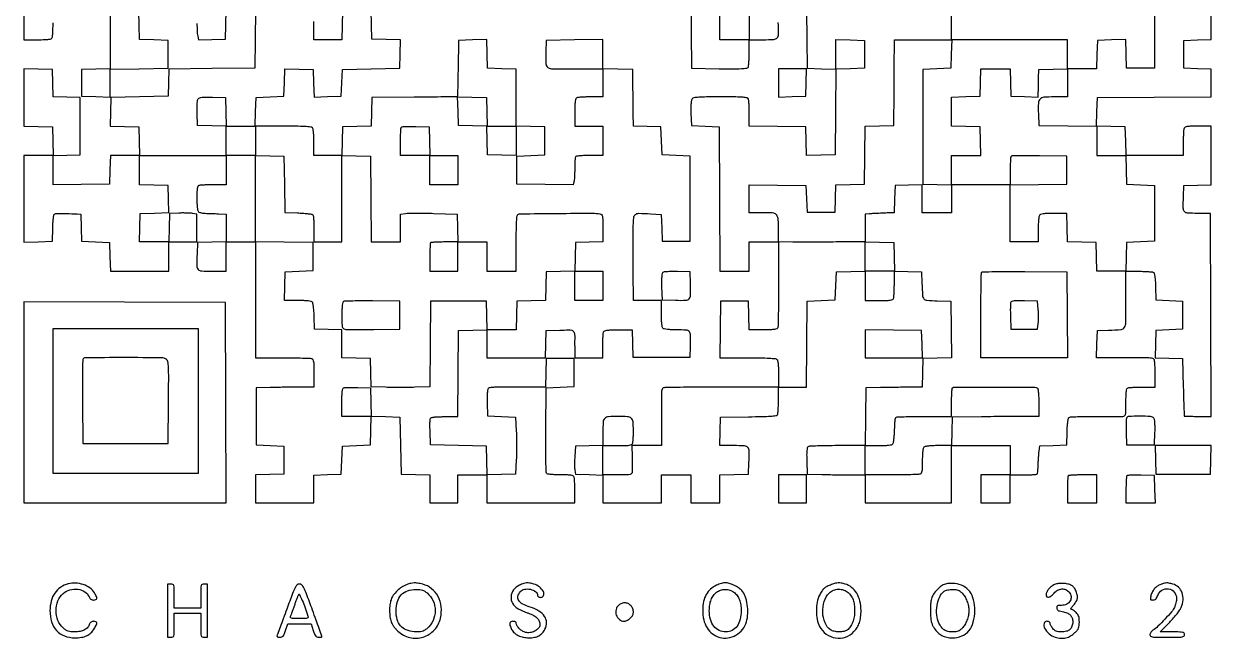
# Model space of a CAD drawing. Extents: x 179 to 1071, y 112 to 1107.
# Drawn here: x 179 to 1071, y 112 to 574 of the extents above; entities that cross this region are included whole.
import ezdxf

# ---------------------------------------------------------------- set-up
doc = ezdxf.new("R2010")
doc.units = 0

msp = doc.modelspace()

# ---------------------------------------------------------------- linework, layer by layer
for points in [[(724, 584.067663), (724, 573.033832), (724, 562), (713, 562), (702, 562), (701.957037, 572.75, 0.000374), (701.928104, 578.848487, 0.000072), (701.865878, 589.889063, 0.000077)], [(179, 594.5), (179, 562), (189.393011, 562, 0.005351), (194.960143, 562.059586, 0.030363), (197.913621, 562.30265, 0.063068), (199.601595, 562.76761, 0.205218), (200.393011, 563.581787, 0.07203), (200.632106, 564.638111, 0.005915), (200.821697, 567.465525, 0.007831), (200.955695, 570.859224, 0.005951), (201, 574.581787)], [(680.241371, 594.783919), (680.5, 540.5), (701.428109, 540.22917, 0.002701), (711.928451, 540.150006, 0.012029), (718.091209, 540.285113, 0.012869), (722.095412, 540.572759, 0.230932), (723.162796, 541.22917, 0.115844), (723.482259, 542.147219, 0.007444), (723.73694, 544.990756, 0.010563), (723.920078, 548.422631, 0.007655), (723.984687, 552.25), (724, 562), (734.480948, 562, 0.01319), (742.50249, 562.211645, 0.203196), (744.933469, 563.397028, 0.179688), (745.928151, 566.034911, 0.009927), (745.795054, 575)], [(353.039005, 584), (352.769502, 562.25), (352.5, 540.5), (320.284831, 540.236193), (288.069661, 539.972386), (287.784831, 529.736193), (287.5, 519.5), (266, 519), (244.5, 518.5), (244.216515, 507.784171), (243.93303, 497.068343), (254.716515, 496.784171), (265.5, 496.5), (265.783832, 485.75), (266.067663, 475), (255.067663, 475), (244.067663, 475), (243.783832, 464.25), (243.5, 453.5), (222.25, 453.230112), (201, 452.960225), (201, 463.945129), (201, 474.930034), (211.25, 475.215017), (221.5, 475.5), (221.5, 497), (221.5, 518.5), (211.284601, 518.784601), (201.069202, 519.069202), (200.784601, 529.284601), (200.5, 539.5), (189.75, 539.783832), (179, 540.067663), (179, 518.567663), (179, 497.067663), (189.75, 496.783832), (200.5, 496.5), (200.783832, 485.75), (201.067663, 475), (190.033832, 475), (179, 475), (179, 442.466168), (179, 409.932337), (189.75, 410.216168), (200.5, 410.5), (200.788805, 420.464966, -0.008594), (200.967144, 424.325603, -0.013039), (201.267232, 427.672347, -0.007679), (201.629661, 430.426085, -0.221259), (202.011936, 431.007377, -0.128911), (203.060013, 431.328333, -0.008948), (206.172195, 431.399496, -0.008041), (210.955498, 431.34632, -0.001743), (219.215017, 431.092806), (221.930034, 431), (222.215017, 420.75), (222.5, 410.5), (233, 410), (243.5, 409.5), (243.783832, 398.75), (244.067663, 388), (266.033832, 388), (288, 388), (288, 399), (288, 410), (298.5, 410), (309, 410), (309, 420.454687), (309, 430.909374), (305.75, 431.443641, 0.025929), (304.039527, 431.634436, 0.007609), (301.398438, 431.750775, 0.00762), (298.418357, 431.791197, 0.008112), (295.5, 431.738954), (288.5, 431.5), (288.216168, 420.75), (287.932337, 410), (276.932337, 410), (265.932337, 410), (266.216168, 420.75), (266.5, 431.5), (277.284606, 431.784183), (288.069211, 432.068365), (287.784606, 442.284183), (287.5, 452.5), (276.75, 452.783832), (266, 453.067663), (266, 464.033832), (266, 475), (298.5, 475), (331, 475), (331, 464), (331, 453), (321.581787, 453, 0.005951), (317.859224, 452.955695, 0.007831), (314.465525, 452.821697, 0.005915), (311.638111, 452.632106, 0.07203), (310.581787, 452.393011, 0.190061), (309.785864, 451.663266, 0.071459), (309.315682, 450.197627, 0.035402), (309.070745, 447.679954, 0.006995), (309.015313, 443.143011, 0.009521), (309.086359, 439.729884, 0.012559), (309.288396, 436.624584, 0.010019), (309.571846, 434.061101, 0.108977), (309.923453, 433.089615, 0.138758), (310.563693, 432.515865, 0.042405), (311.787419, 432.040986, 0.037149), (313.366603, 431.702499, 0.026998), (315.158141, 431.553638, -0.000805), (317.228709, 431.490407, -0.000375), (319.913641, 431.40207, -0.000372), (322.73135, 431.30515, -0.00052), (325.25, 431.214023), (331, 431), (331, 420.533832), (331, 410.067663), (320.25, 409.783832), (309.5, 409.5), (309.204946, 401, 0.009927), (309.071849, 392.034911, 0.179688), (310.066531, 389.397028, 0.203196), (312.49751, 388.211645, 0.01319), (320.519052, 388), (331, 388), (331, 399), (331, 410), (342, 410), (353, 410), (353, 366.5), (353, 323), (373.418213, 323, -0.002771), (381.357109, 322.956005, -0.004125), (388.303225, 322.821697, -0.001841), (394.220565, 322.636631, -0.083055), (395.418213, 322.393011, -0.205218), (396.23239, 321.601595, -0.063068), (396.69735, 319.913621, -0.030363), (396.940414, 316.960143, -0.005351), (397, 311.393011), (397, 301), (385.75, 300.925726, 0.000756), (380.680609, 300.884593, 0.000467), (374.720312, 300.821651, 0.000468), (368.83123, 300.748444, 0.000842), (364, 300.675726), (353.5, 300.5), (353.5, 279), (353.5, 257.5), (364, 257), (374.5, 256.5), (374.5, 246), (374.5, 235.5), (363.75, 235.216168), (353, 234.932337), (353, 224.466168), (353, 214), (375, 214), (397, 214), (397, 224.465017), (397, 234.930034), (407.25, 235.215017), (417.5, 235.5), (418, 246), (418.5, 256.5), (429, 257), (439.5, 257.5), (439.784686, 268.334198), (440.069372, 279.168395), (450.784686, 278.834198), (461.5, 278.5), (462, 257), (462.5, 235.5), (473.25, 235.216168), (484, 234.932337), (484, 224.466168), (484, 214), (494.5, 214), (505, 214), (505, 224.5), (505, 235), (516, 235), (527, 235), (527, 224.5), (527, 214), (560, 214), (593, 214), (593, 222.918213, 0.006277), (592.955669, 226.449196, 0.008159), (592.821697, 229.68135, 0.006338), (592.631778, 232.373807, 0.070946), (592.393011, 233.418213, 0.194682), (591.644645, 234.219983, 0.068336), (590.110608, 234.692539, 0.033702), (587.463534, 234.944731, 0.006483), (582.643011, 235.015313, -0.008114), (579.048739, 235.079664, -0.011074), (575.814373, 235.261873, -0.008082), (573.13823, 235.515761, -0.114203), (572.235705, 235.833164, -0.241759), (571.554811, 236.993173, -0.006458), (571.289065, 243.104718, -0.008037), (571.155496, 252.337414, -0.001667), (571.235705, 268.567852), (571.5, 300.5), (582, 301), (592.5, 301.5), (592.5, 312), (592.5, 322.5), (582, 322.5), (571.5, 322.5), (571.216168, 311.75), (570.932337, 301), (559.716168, 300.937986, -0.000941), (554.72994, 300.919805, -0.000623), (549.004124, 300.916842, -0.000627), (543.440907, 300.927876, -0.00122), (539, 300.95309, 0.008376), (535.267205, 300.920862, 0.011482), (531.912207, 300.758528, 0.008361), (529.138138, 300.513688, 0.119889), (528.211769, 300.182459, 0.19297), (527.605143, 299.309896, 0.033421), (527.279663, 297.285875, 0.023559), (527.138636, 294.189726, 0.006866), (527.211769, 289.417355), (527.5, 279.5), (538, 279), (548.5, 278.5), (549, 267.75, -0.007319), (549.155876, 262.856155, -0.004301), (549.20625, 257, -0.004301), (549.155876, 251.143845, -0.007319), (549, 246.25), (548.5, 235.5), (537.784171, 235.216515), (527.068343, 234.93303), (526.784171, 245.716515), (526.5, 256.5), (505.5, 257), (484.5, 257.5), (484.215017, 267.75, -0.005701), (484.131666, 272.833769, -0.025298), (484.267872, 275.81914, -0.042295), (484.592015, 277.593223, -0.313728), (485.215017, 278.11535, 0.009077), (485.779979, 278.176421, 0.006293), (486.416286, 278.265064, 0.006348), (487.025475, 278.365688, 0.012974), (487.5, 278.463035, -0.04467), (488.200358, 278.56102, -0.002025), (490.625618, 278.671865, -0.003374), (493.508206, 278.772433, -0.002409), (496.736147, 278.847686), (504.972294, 279), (505.236147, 311.25), (505.5, 343.5), (516.25, 343.783832), (527, 344.067663), (527, 333.533832), (527, 323), (548.965017, 323), (570.930034, 323), (571.215017, 333.25), (571.5, 343.5), (581.722245, 343.784677, -0.003488), (588.334543, 343.922669, -0.050684), (590.662172, 343.718733, -0.165802), (591.830539, 343.053969, -0.120322), (592.534088, 341.720206, -0.014931), (592.746531, 340.752221, -0.015552), (592.897539, 339.786309, -0.015411), (592.976104, 338.945432, -0.063258), (592.943422, 338.435529, 0.043569), (592.876339, 337.788254, 0.002158), (592.850897, 335.645124, 0.003471), (592.849335, 333.095394, 0.002501), (592.881579, 330.25), (593, 323), (603.5, 323), (614, 323), (614, 331.918213, -0.006277), (614.044331, 335.449196, -0.008159), (614.178303, 338.68135, -0.006338), (614.368222, 341.373807, -0.070946), (614.606989, 342.418213, -0.204941), (615.397244, 343.232062, -0.063222), (617.080782, 343.697172, -0.030449), (620.025624, 343.940347, -0.005378), (625.572006, 344), (635.930034, 344), (636.215017, 333.75), (636.5, 323.5), (658, 323.5), (679.5, 323.5), (679.796504, 331.496645, 0.010268), (679.936483, 339.965597, 0.170682), (679.005603, 342.579563, 0.209164), (676.711629, 343.768567, 0.016454), (669.680948, 344, -0.009407), (665.666907, 344.07553, -0.019094), (662.518882, 344.314649, -0.019972), (660.180477, 344.677483, -0.148968), (659.2, 345.2, -0.150969), (658.671932, 346.200304, -0.019349), (658.311224, 348.630442, -0.018472), (658.074295, 351.928253, -0.008695), (658, 356.2), (658, 366), (647.56992, 366), (637.13984, 366), (636.81992, 387.75, -0.001889), (636.720363, 396.857852, -0.001729), (636.685706, 406.238002, -0.001728), (636.712662, 414.612139, -0.005663), (636.81227, 420.145327, -0.012188), (637.248322, 428.257475, -0.199889), (638.460453, 430.628106, -0.182464), (641.045584, 431.550148, -0.009869), (649.859204, 431.214292), (657.932828, 430.746918), (658.216414, 420.623459), (658.5, 410.5), (669, 410.5), (679.5, 410.5), (679.5, 442.5), (679.5, 474.5), (669, 475), (658.5, 475.5), (658, 486), (657.5, 496.5), (647.25, 496.784983), (637, 497.069966), (636.881648, 506.784983, -0.000066), (636.826896, 511.328393, -0.000034), (636.75939, 517.024339, -0.000034), (636.690669, 522.889387, -0.000051), (636.631648, 528), (636.5, 539.5), (625.25, 539.782751), (614, 540.065502), (614, 551.052639), (614, 562.039775), (592.75, 561.769888), (571.5, 561.5), (571.204946, 553, 0.016959), (571.197749, 543.81204, 0.255404), (572.767634, 541.152517, 0.131484), (576.412428, 540.120352, 0.003624), (593.019052, 540), (614, 540), (614, 529.5), (614, 519), (605.081787, 519, 0.006277), (601.550804, 518.955669, 0.008159), (598.31865, 518.821697, 0.006338), (595.626193, 518.631778, 0.070946), (594.581787, 518.393011, 0.205218), (593.76761, 517.601595, 0.063068), (593.30265, 515.913621, 0.030363), (593.059586, 512.960143, 0.005351), (593, 507.393011), (593, 497), (603.5, 497), (614, 497), (614, 486), (614, 475), (604.059017, 475, 0.00904), (600.206338, 474.930338, 0.013724), (596.863562, 474.717433, 0.008318), (594.119629, 474.420801, 0.227008), (593.523529, 474.03807, 0.114568), (593.287138, 473.33751, 0.006655), (593.096337, 471.070962, 0.00982), (592.956918, 468.3415, 0.007049), (592.904095, 465.28807, -0.006357), (592.853991, 462.139959, -0.00719), (592.724075, 459.121063, -0.006624), (592.542938, 456.561021, -0.038788), (592.326266, 455.230442), (591.773366, 452.960884), (570.636683, 453.230442), (549.5, 453.5), (549.5, 464), (549.5, 474.5), (560, 475), (570.5, 475.5), (570.5, 486), (570.5, 496.5), (559.75, 496.783832), (549, 497.067663), (549, 518.5), (549, 539.932337), (538.25, 540.216168), (527.5, 540.5), (527.215829, 551.283485), (526.931657, 562.06697), (516.215829, 561.783485), (505.5, 561.5), (505.261946, 540.59528, -0.0016), (505.144654, 532.554662, -0.002599), (504.987664, 525.725164, -0.000389), (504.812457, 519.676487, -0.191195), (504.662507, 519.329174, -0.193944), (504.310819, 519.179542, -0.000171), (495.036489, 519.005239, -0.001726), (484.65752, 518.849578, -0.001053), (472.400561, 518.733894), (440.5, 518.5), (440.216508, 507.783492), (439.933016, 497.066984), (429.216508, 496.783492), (418.5, 496.5), (418.216168, 485.75), (417.932337, 475), (407.466168, 475), (397, 475), (397, 484.8, 0.008695), (396.925705, 489.071747, 0.018472), (396.688776, 492.369558, 0.019349), (396.328068, 494.799696, 0.150969), (395.8, 495.8, 0.175197), (394.537589, 496.392044, 0.009311), (390.038418, 496.721201, 0.01044), (383.576319, 496.93795, 0.003163), (373.766168, 497), (352.932337, 497), (353.216168, 507.75), (353.5, 518.5), (364, 519), (374.5, 519.5), (374.785353, 529.783473), (375.070705, 540.066946), (385.785353, 539.783473), (396.5, 539.5), (396.785365, 529.215407), (397.07073, 518.930815), (407.285365, 519.215407), (417.5, 519.5), (418, 529.5), (418.5, 539.5), (440, 540), (461.5, 540.5), (461.783485, 551.215829), (462.06697, 561.931657), (451.283485, 562.215829), (440.5, 562.5), (440.215829, 573.283485), (439.931657, 584.06697)], [(309.105211, 574.142919, 0.010009), (309.250557, 568.43709, 0.033398), (309.670042, 564.715977), (310.173856, 561.931953), (320.336928, 562.215977), (330.5, 562.5), (330.783832, 573.25), (331.067663, 584)], [(418.5, 583.5), (418.216168, 572.75), (417.932337, 562), (407.466168, 562), (397, 562), (396.984687, 571.75, 0.007309), (396.922789, 575.573123, 0.010173)], [(766.960995, 584), (767.230498, 562.25), (767.5, 540.5), (778.263808, 540.216028), (789.027617, 539.932056), (788.763808, 507.716028), (788.5, 475.5), (777.784171, 475.216515), (767.068343, 474.93303), (766.784171, 485.716515), (766.5, 496.5), (745.25, 496.769888), (724, 497.039775), (724, 506.4381, 0.005963), (723.955694, 510.153043, 0.007843), (723.821697, 513.540317, 0.005931), (723.632094, 516.362347, 0.071989), (723.393011, 517.418213, 0.255374), (722.357196, 518.29836, 0.032173), (719.342637, 518.723005, 0.01672), (713.966476, 518.949924, 0.002187), (702.515456, 519, 0.002716), (691.987371, 518.942803, 0.013584), (686.090274, 518.71842, 0.018611), (682.40896, 518.340077, 0.186737), (681.083586, 517.600715, 0.132968), (680.587315, 516.513859, 0.020746), (680.296386, 514.150171, 0.018924), (680.15859, 510.957683, 0.009044), (680.211141, 506.850715), (680.5, 497.5), (691, 497), (701.5, 496.5), (701.758612, 442.25), (702.017225, 388), (713.008612, 388), (724, 388), (724, 399), (724, 410), (735, 410), (746, 410), (746, 378.581787, -0.001805), (745.956125, 366.425508, -0.002793), (745.821697, 355.928025, -0.000865), (745.638636, 346.83112, -0.086353), (745.393011, 345.581787, -0.20495), (744.602718, 344.767927, -0.063217), (742.919034, 344.302822, -0.030446), (739.973908, 344.059651, -0.005377), (734.426843, 344), (724.067663, 344), (723.783832, 354.75), (723.5, 365.5), (713, 365.5), (702.5, 365.5), (702.230112, 344.25), (701.960225, 323), (722.780112, 323, -0.003165), (732.583228, 322.937942, -0.010446), (739.041342, 322.721181, -0.009319), (743.537801, 322.391996, -0.17518), (744.8, 321.8, -0.150969), (745.328068, 320.799696, -0.019349), (745.688776, 318.369558, -0.018472), (745.925705, 315.071747, -0.008695), (746, 310.8), (746, 301), (734.25, 300.96167, -0.000482), (727.798323, 300.946843, -0.000111), (716.913788, 300.934735, -0.000115), (704.373953, 300.92644, -0.000112), (691.733109, 300.923803, 0.001813), (679.82834, 300.880816, 0.002805), (669.546874, 300.748718, 0.000872), (660.638702, 300.568733, 0.086329), (659.410071, 300.327117, 0.210804), (658.612523, 299.53508, 0.062423), (658.179361, 297.829125, 0.029674), (657.985281, 294.830951, 0.005072), (658.0129, 289.114984, -0.001827), (658.067714, 284.273431, -0.001062), (658.099934, 278.460339, -0.001061), (658.107482, 272.634417, -0.001792), (658.085939, 267.75), (658, 257), (646.939812, 257), (635.879624, 257), (636.005865, 248.25, -0.001027), (636.04936, 244.734939, -0.001212), (636.07562, 241.409375, -0.001058), (636.085045, 238.601305, -0.007648), (636.066053, 237.25, -0.15749), (635.614629, 235.980962, -0.180944), (634.529323, 235.302638, -0.047129), (632.101853, 235.043371, -0.003053), (625, 235), (614, 235), (614, 246), (614, 257), (624.893011, 257, 0.005003), (630.756842, 257.058671, 0.029178), (633.833669, 257.300233, 0.06089), (635.585285, 257.763049, 0.209079), (636.393011, 258.581787, 0.069666), (636.631409, 259.612488, 0.006839), (636.821697, 262.16144, 0.008541), (636.955641, 265.220668, 0.006668), (637, 268.546604, 0.022801), (636.706202, 274.98586, 0.187618), (635.4215, 277.565157, 0.168407), (632.655197, 278.748051, 0.017601), (625.5, 279, 0.018529), (618.200532, 278.729405, 0.185219), (615.485481, 277.449907, 0.17634), (614.252343, 274.651262, 0.016485), (614, 266.999799), (614, 257.069966), (603.75, 256.784983), (593.5, 256.5), (592.970418, 249, 0.009238), (592.809463, 245.908595, 0.009315), (592.763426, 242.821875, 0.009163), (592.822694, 240.13329, 0.036753), (593.009432, 238.5), (593.578029, 235.5), (603.789014, 235.215017), (614, 234.930034), (614, 224.465017), (614, 214), (636, 214), (658, 214), (658, 224.5), (658, 235), (669, 235), (680, 235), (680, 224.5), (680, 214), (691, 214), (702, 214), (702, 224.466168), (702, 234.932337), (712.75, 235.216168), (723.5, 235.5), (723.795054, 244, 0.009943), (723.9279, 252.967356, 0.180053), (722.931202, 255.604424, 0.2029), (720.496251, 256.789002, 0.013105), (712.447116, 257), (701.932337, 257), (702.216168, 267.75), (702.5, 278.5), (723.409228, 278.698619, 0.002817), (733.806455, 278.855962, 0.012035), (740.00521, 279.13407, 0.012627), (744.063125, 279.517286, 0.225229), (745.143915, 280.198619, 0.115145), (745.470651, 281.13425, 0.007691), (745.731394, 283.981782, 0.01076), (745.918688, 287.420453, 0.007831), (745.984687, 291.25), (746, 301), (756.486147, 301), (766.972294, 301), (767.236147, 333.25), (767.5, 365.5), (778, 366), (788.5, 366.5), (789, 377), (789.5, 387.5), (800.25, 387.783832), (811, 388.067663), (811, 377.033832), (811, 366), (821.393011, 366, 0.005351), (826.960143, 366.059586, 0.030363), (829.913621, 366.30265, 0.063068), (831.601595, 366.76761, 0.205218), (832.393011, 367.581787, 0.072102), (832.632129, 368.638915, 0.005887), (832.821697, 371.475801, 0.007809), (832.955696, 374.880803, 0.005929), (833, 378.616771), (833, 388.069966), (843.25, 387.784983), (853.5, 387.5), (853.75078, 379, 0.008001), (854.167162, 369.85434, 0.165236), (855.196667, 367.34273, 0.196929), (857.49116, 366.190479, 0.012174), (865.2603, 365.784869), (875.5, 365.5), (875.769789, 344.284032), (876.039577, 323.068065), (865.269789, 322.784032), (854.5, 322.5), (854.216168, 311.75), (853.932337, 301), (843.716168, 300.878498, -0.000018), (839.011865, 300.822715, -0.00001), (833.269749, 300.754941, -0.00001), (827.453221, 300.686515, -0.000016), (822.5, 300.628498), (811.5, 300.5), (811.230498, 278.75), (810.960995, 257), (790.230498, 256.984687, 0.003676), (782.192493, 256.919661, 0.005589), (775.211166, 256.733781, 0.002282), (769.25324, 256.481239, 0.130342), (768.211769, 256.152042, 0.19692), (767.604266, 255.294865, 0.033714), (767.278982, 253.282937, 0.023663), (767.138177, 250.195195, 0.006827), (767.211769, 245.417355), (767.5, 235.5), (778.5, 235.295446, 0.001111), (783.490286, 235.213743, 0.000664), (789.426562, 235.13763, 0.000664), (795.339105, 235.077525, 0.001152), (800.25, 235.045446), (811, 235), (811, 224.5), (811, 214), (843.5, 214), (876, 214), (876, 235.5), (876, 257), (898, 257), (920, 257), (920, 246), (920, 235), (909, 235), (898, 235), (898, 224.5), (898, 214), (909, 214), (920, 214), (920, 224.5), (920, 235), (929.940983, 235, 0.00746), (933.786464, 235.057378, 0.011518), (937.105837, 235.233054, 0.00599), (939.864695, 235.476159, 0.233445), (940.372299, 235.793375, 0.10677), (940.574085, 236.362294, 0.00702), (940.773561, 238.103455, 0.009921), (940.942349, 240.203897, 0.007236), (941.049745, 242.543375, -0.005029), (941.157143, 245.132315, -0.003738), (941.325846, 247.988754, -0.003778), (941.525526, 250.681363, -0.008533), (941.726907, 252.716215), (942.216955, 256.932429), (952.358477, 257.216215), (962.5, 257.5), (962.788805, 267.464966, -0.008416), (962.987076, 271.790426, -0.018954), (963.316526, 275.05615, -0.018924), (963.738947, 277.427478, -0.195608), (964.288805, 278.230394, -0.134951), (965.267295, 278.550002, -0.002653), (970.578586, 278.773852, -0.006148), (976.822542, 278.926984, -0.004062), (984, 278.95641, 0.000341), (991.250894, 278.932183, 0.000479), (997.726562, 278.921168, 0.000282), (1003.186899, 278.920185, 0.00646), (1004.75, 278.940981, 0.150543), (1006.016919, 279.36796, 0.185809), (1006.694457, 280.403322, 0.049738), (1006.955759, 282.713302, 0.003312), (1007, 289.393011, -0.005351), (1007.059586, 294.960143, -0.030363), (1007.30265, 297.913621, -0.063068), (1007.76761, 299.601595, -0.205218), (1008.581787, 300.393011, -0.07203), (1009.638111, 300.632106, -0.005915), (1012.465525, 300.821697, -0.007831), (1015.859224, 300.955695, -0.005951), (1019.581787, 301), (1029, 301), (1028.984687, 310.75, 0.007993), (1028.917412, 314.581548, 0.010939), (1028.726302, 318.026457, 0.007917), (1028.45999, 320.877782, 0.114509), (1028.126581, 321.829429, 0.196609), (1027.220955, 322.472579, 0.032607), (1025.067193, 322.829141, 0.022473), (1021.717902, 323.009962, 0.006044), (1016.391893, 322.99349, -0.001772), (1011.475564, 322.936275, -0.001086), (1005.67828, 322.901944, -0.001088), (999.938622, 322.892906, -0.001939), (995.215017, 322.914061), (984.930034, 323), (985.215017, 333.25), (985.5, 343.5), (994, 343.75078, 0.01508), (1003.356495, 344.309578, 0.245296), (1005.922633, 345.957661, 0.127215), (1006.89242, 349.520888, 0.003164), (1007, 366.519052), (1007, 388), (1016.75, 387.984687, -0.007309), (1020.573123, 387.922789, -0.010173), (1023.991726, 387.747767, -0.006962), (1026.827893, 387.504905, -0.117226), (1027.711195, 387.199653, -0.199883), (1028.262532, 386.411, -0.01918), (1028.684251, 384.055937, -0.019108), (1029.012968, 380.800174, -0.00836), (1029.211195, 376.464966), (1029.5, 366.5), (1039.5, 366), (1049.5, 365.5), (1049.5, 355), (1049.5, 344.5), (1039.5, 344), (1029.5, 343.5), (1029.215407, 333.285365), (1028.930815, 323.07073), (1039.215407, 322.785365), (1049.5, 322.5), (1050.050293, 301, 0.000841), (1050.275652, 292.738752, 0.001379), (1050.497602, 285.742188, 0.000127), (1050.715128, 279.48009, 0.161135), (1050.800293, 279.25, 0.220822), (1051.004844, 279.148119, 0.000736), (1053.880671, 279.073438, 0.003784), (1057.155695, 279.01801, 0.002339), (1061.006247, 279), (1071.012494, 279), (1070.756247, 355.25), (1070.5, 431.5), (1060.704844, 431.5, -0.013476), (1053.2306, 431.701484, -0.207462), (1050.977276, 432.826381, -0.175915), (1050.063646, 435.326274, -0.009205), (1050.204946, 444), (1050.5, 452.5), (1060.75, 452.784983), (1071, 453.069966), (1071, 475.034983), (1071, 497), (1061.106989, 497, 0.005748), (1055.836306, 496.939403, 0.031643), (1053.006334, 496.694689, 0.0653), (1051.381554, 496.227587, 0.201158), (1050.606989, 495.418213, 0.07203), (1050.367894, 494.361889, 0.005915), (1050.178303, 491.534475, 0.007831), (1050.044305, 488.140776, 0.005951), (1050, 484.418213), (1050, 475), (1028.533832, 475), (1007.067663, 475), (1006.783832, 485.75), (1006.5, 496.5), (995.716515, 496.784171), (984.93303, 497.068343), (985.216515, 507.784171), (985.5, 518.5), (1028.25, 518.760736), (1071, 519.021473), (1071, 529.475753), (1071, 539.930034), (1060.75, 540.215017), (1050.5, 540.5), (1050.5, 551), (1050.5, 561.5), (1060.75, 561.784983), (1071, 562.069966), (1071, 584)]]:
    msp.add_lwpolyline(points, format="xyb")
for points in [[(244, 584), (244, 562.033832), (244, 540.067663), (233.25, 539.783832), (222.5, 539.5), (222.5, 529.5), (222.5, 519.5), (233.25, 519.216168), (244, 518.932337), (244, 529.446666), (244, 539.960995), (265.75, 540.230498), (287.5, 540.5), (287.5, 551), (287.5, 561.5), (276.783492, 561.783492), (266.066984, 562.066984), (265.783492, 572.783492), (265.5, 583.5)], [(1028.5, 583.5), (1028.5, 562), (1028.5, 540.5), (1018, 540.5), (1007.5, 540.5), (1007.215829, 551.283485), (1006.931657, 562.06697), (996.215829, 561.783485), (985.5, 561.5), (985.216168, 550.75), (984.932337, 540), (973.966168, 540), (963, 540), (963, 551), (963, 562), (919.5, 562), (876, 562), (876, 572.966168), (876, 583.932337)]]:
    msp.add_lwpolyline(points)
for points in [[(810.5, 551), (810.5, 540.5), (799.75, 540.216168), (789, 539.932337), (789, 551), (789, 562.067663), (799.75, 561.783832), (810.5, 561.5)], [(746, 529.465017), (746, 518.930034), (756.25, 519.215017), (766.5, 519.5), (766.784983, 529.75), (767.069966, 540), (756.534983, 540), (746, 540)], [(526.783832, 507.75), (527.067663, 497), (538.033832, 497), (549, 497), (549, 485.966168), (549, 474.932337), (538.25, 475.216168), (527.5, 475.5), (527.216508, 486.216508), (526.933016, 496.933016), (516.216508, 497.216508), (505.5, 497.5), (505.215822, 508.284178), (504.931643, 519.068357), (515.715822, 518.784178), (526.5, 518.5)], [(179, 289.506286), (179, 214), (255.006326, 214), (331.012652, 214), (330.756326, 289.25), (330.5, 364.5), (254.75, 364.756286), (179, 365.012572)], [(310, 290.5), (310, 236), (255.5, 236), (201, 236), (201, 290.5), (201, 345), (255.5, 345), (310, 345)], [(811, 333.519888), (811, 323), (832.534983, 323), (854.069966, 323), (853.784983, 333.25), (853.5, 343.5), (832.25, 343.769888), (811, 344.039775)], [(1029.216168, 246.25), (1029.5, 235.5), (1050, 235.5), (1070.5, 235.5), (1070.783832, 246.25), (1071.067663, 257), (1050, 257), (1028.932337, 257)], [(746, 224.5), (746, 214), (756.5, 214), (767, 214), (767, 224.5), (767, 235), (756.5, 235), (746, 235)]]:
    msp.add_lwpolyline(points, close=True)
for points in [[(875.783832, 551.25), (875.5, 540.5), (865, 540), (854.5, 539.5), (854.5, 496.5), (854.5, 453.5), (865.25, 453.216168), (876, 452.932337), (876, 463.966168), (876, 475), (887.033832, 475), (898.067663, 475), (897.783832, 485.75), (897.5, 496.5), (886.75, 496.783832), (876, 497.067663), (876, 508), (876, 518.932337), (886.75, 519.216168), (897.5, 519.5), (897.784983, 529.75), (898.069966, 540), (909, 540), (919.930034, 540), (920.215017, 529.75), (920.5, 519.5), (930.75, 519.215017), (941, 518.930034), (941.153471, 522.715017, 0.00297), (941.219108, 524.612145, 0.001085), (941.290215, 527.297536, 0.001076), (941.35527, 530.233986, 0.001287), (941.403471, 533), (941.5, 539.5), (952.25, 539.783832), (963, 540.067663), (963, 529.533832), (963, 519), (953.035184, 519, 0.018261), (945.254957, 518.715759, 0.189805), (942.423692, 517.354446, 0.180768), (941.207496, 514.394003, 0.016288), (941.211167, 506.243181), (941.5, 497.5), (963.25, 497.230498), (985, 496.960995), (985, 485.980498), (985, 475), (995.966168, 475), (1006.932337, 475), (1007.216168, 464.25), (1007.5, 453.5), (1018, 453), (1028.5, 452.5), (1028.5, 431.5), (1028.5, 410.5), (1018, 410), (1007.5, 409.5), (1007.216168, 398.75), (1006.932337, 388), (996, 388), (985.067663, 388), (984.783832, 398.75), (984.5, 409.5), (973.783492, 409.783492), (963.066984, 410.066984), (962.783492, 420.783492), (962.5, 431.5), (952.712919, 431.5, 0.00665), (947.739107, 431.433843, 0.028066), (944.767521, 431.187479, 0.048144), (942.919948, 430.74503, 0.170654), (941.978232, 430, 0.109035), (941.605034, 428.965489, 0.009918), (941.304487, 426.223437, 0.012476), (941.090353, 422.902151, 0.009445), (941.015313, 419.25), (941, 410), (930.5, 410), (920, 410), (920, 431.5), (920, 453), (898, 453), (876, 453), (876, 442.5), (876, 432), (865, 432), (854, 432), (854, 442.534983), (854, 453.069966), (843.75, 452.784983), (833.5, 452.5), (833.215017, 442.25), (832.930034, 432), (829.715017, 431.879866, 0.001082), (825.729948, 431.72232, 0.000844), (821.401017, 431.534472, 0.000858), (817.339871, 431.344391, 0.001911), (814.25, 431.182617), (811, 431), (811, 420.533832), (811, 410.067663), (821.75, 409.783832), (832.5, 409.5), (832.783832, 398.75), (833.067663, 388), (822.033832, 388), (811, 388), (811, 399.034389), (811, 410.068778), (789.25, 409.998748, -0.000283), (780.134479, 409.974554, -0.000258), (770.73125, 409.959759, -0.000258), (762.325667, 409.955194, -0.000836), (756.75, 409.964359), (746, 410), (746, 419.428571, 0.016999), (745.750501, 426.765295, 0.124365), (744.668566, 430.080619, 0.206324), (742.40659, 431.631286, 0.059972), (738.097879, 431.951645, -0.005873), (735.994299, 431.880434, -0.003366), (733.455315, 431.841425, -0.003361), (730.90186, 431.836549, -0.005587), (728.75, 431.870953), (724, 432), (724, 442.519888), (724, 453.039775), (745.25, 452.769888), (766.5, 452.5), (767, 442.5), (767.5, 432.5), (778, 432.5), (788.5, 432.5), (788.784613, 442.716519), (789.069227, 452.933039), (799.784613, 453.216519), (810.5, 453.5), (810.769409, 475.216365), (811.038817, 496.93273), (821.769409, 497.216365), (832.5, 497.5), (832.703106, 508, 0.002228), (832.78459, 513.473701, 0.000669), (832.860325, 521.804688, 0.000671), (832.920247, 531.152804, 0.000728), (832.953106, 540.25), (833, 562), (854.533832, 562), (876.067663, 562)], [(330.783832, 507.75), (331.067663, 497), (342.033832, 497), (353, 497), (353, 486.033832), (353, 475.067663), (363.75, 474.783832), (374.5, 474.5), (374.769551, 453.365522), (375.039103, 432.231044), (384.769551, 431.835524, -0.006929), (388.587919, 431.627281, -0.009555), (392.008868, 431.327351, -0.00662), (394.846901, 430.985715, -0.106468), (395.75, 430.660985, -0.200997), (396.331606, 429.840721, -0.026002), (396.698973, 427.67557, -0.021483), (396.931155, 424.505891, -0.00754), (397, 419.940983), (397, 410), (407.5, 410), (418, 410), (418, 442.533832), (418, 475.067663), (428.75, 474.783832), (439.5, 474.5), (439.763853, 442.25), (440.027706, 410), (451.013853, 410), (462, 410), (462, 420.412102), (462, 430.824204), (465.798137, 431.465895, -0.037003), (468.170676, 431.688129, -0.004123), (473.607056, 431.748907, -0.004998), (480.087521, 431.70314, -0.004032), (487.048137, 431.528242), (504.5, 430.948898), (504.783832, 420.474449), (505.067663, 410), (516.033832, 410), (527, 410), (527, 399), (527, 388), (538, 388), (549, 388), (549, 408.940983, -0.002933), (549.059234, 419.038575, -0.011101), (549.273548, 425.352018, -0.009839), (549.599131, 429.63853, -0.234601), (550.219058, 430.635385, -0.136684), (552.178663, 431.202891, -0.000378), (579.934159, 431.465211, -0.001009), (606.313638, 431.641357, -0.045567), (611.75, 431.170424, -0.140502), (613.014703, 430.549084, -0.158476), (613.685894, 429.378518, -0.047978), (613.952393, 426.974487, -0.003631), (614, 420.418406), (614, 410.069966), (603.75, 409.784983), (593.5, 409.5), (593.216168, 398.75), (592.932337, 388), (603.466168, 388), (614, 388), (614, 377), (614, 366), (603.5, 366), (593, 366), (593, 377.033832), (593, 388.067663), (582.25, 387.783832), (571.5, 387.5), (571.216508, 376.783492), (570.933016, 366.066984), (560.216508, 365.783492), (549.5, 365.5), (549.216168, 354.75), (548.932337, 344), (538, 344), (527.067663, 344), (526.783832, 354.75), (526.5, 365.5), (505.5, 365.5), (484.5, 365.5), (484.236226, 333.310308), (483.972453, 301.120616), (472.701591, 300.810308, -0.004295), (467.611438, 300.713913, -0.002625), (461.603655, 300.683297, -0.002631), (455.651786, 300.715525, -0.00467), (450.74855, 300.813683), (440.066371, 301.127365), (439.783186, 311.813683), (439.5, 322.5), (428.75, 322.783832), (418, 323.067663), (418, 333.498849), (418, 343.930034), (407.75, 344.215017), (397.5, 344.5), (397.209882, 353.945876, 0.010217), (397.019842, 357.65896, 0.013854), (396.687053, 361.000112, 0.010763), (396.277004, 363.740901, 0.131421), (395.837437, 364.695876, 0.16359), (394.854267, 365.303767, 0.027853), (392.655059, 365.689805, 0.02181), (389.448996, 365.928968, 0.007712), (384.843724, 366), (374.932337, 366), (375.216168, 376.75), (375.5, 387.5), (386, 388), (396.5, 388.5), (396.5, 399), (396.5, 409.5), (374.75, 409.769502), (353, 410.039005), (353, 442.519502), (353, 475), (342, 475), (331, 475), (331, 485.966168), (331, 496.932337), (320.25, 497.216168), (309.5, 497.5), (309.211141, 506.850715, -0.008898), (309.156589, 511.019073, -0.019663), (309.296615, 514.197242, -0.02258), (309.596888, 516.521045, -0.1305), (310.112128, 517.635106, -0.149751), (311.166788, 518.32726, -0.044369), (313.081903, 518.705126, -0.027023), (316.065714, 518.860698, -0.006919), (320.900987, 518.784391), (330.5, 518.5)], [(483.783832, 485.75), (484.067663, 475), (494.533832, 475), (505, 475), (505, 464), (505, 453), (494.5, 453), (484, 453), (484, 464), (484, 475), (473, 475), (462, 475), (462, 485.333333, -0.006317), (462.050668, 489.343898, -0.009512), (462.205463, 492.836713, -0.004898), (462.419778, 495.762931, -0.177451), (462.699448, 496.366114, -0.183378), (463.300668, 496.636532, -0.005301), (466.145783, 496.777033, -0.010046), (469.547259, 496.840477, -0.006672), (473.449448, 496.782781), (483.5, 496.5)], [(920.686388, 474.353055, 0.17794), (920.411805, 473.75937, 0.004729), (920.201626, 470.827034, 0.009337), (920.049714, 467.330724, 0.006187), (920, 463.313446), (920, 452.960225), (941.25, 453.230112), (962.5, 453.5), (962.5, 464), (962.5, 474.5), (941.936388, 474.769721, 0.003162), (934.00418, 474.823589, 0.005018), (927.21171, 474.758585, 0.001402), (921.323998, 474.626628, 0.192368)], [(484.666667, 409.333333, 0.178563), (484.399803, 408.754503, 0.004516), (484.195833, 405.827083, 0.009111), (484.048276, 402.341612, 0.006022), (484, 398.333333), (484, 388), (494.5, 388), (505, 388), (505, 399), (505, 410), (495.166667, 410, 0.006327), (491.350087, 409.951706, 0.009526), (488.026042, 409.804167, 0.004912), (485.241448, 409.599886, 0.177413)], [(659.211769, 387.1713, 0.194409), (658.60482, 386.304382, 0.033527), (658.279413, 384.284794, 0.023597), (658.138468, 381.191727, 0.006852), (658.211769, 376.417355), (658.5, 366.5), (668.722245, 366.215323, 0.013848), (676.5543, 366.214168, 0.210395), (678.951391, 367.349379, 0.179386), (679.934656, 369.971409, 0.009619), (679.795054, 379), (679.5, 387.5), (670, 387.753945, 0.008497), (666.267186, 387.790269, 0.011674), (662.912207, 387.687545, 0.00849), (660.137493, 387.490389, 0.12262)], [(962.763853, 355.25), (963.027706, 323), (952.763853, 322.926805, -0.00126), (944.527276, 322.888824, -0.000694), (934.455126, 322.881746, -0.00058), (922.339842, 322.904102, -0.000334), (907.75, 322.957682), (898, 323), (898, 354.833333, -0.002001), (898.049029, 367.086392, -0.003231), (898.199888, 377.515513, -0.000593), (898.402981, 386.698691, -0.192864), (898.680468, 387.347135, -0.194926), (899.328722, 387.621499, -0.000608), (908.434599, 387.750224, -0.003285), (918.778546, 387.815907, -0.002034), (930.930468, 387.763802), (962.5, 387.5)], [(920.44275, 364.711405, 0.081149), (920.248444, 363.774362, 0.00524), (920.158923, 360.981301, 0.007536), (920.137209, 357.634347, 0.00554), (920.210159, 353.924983), (920.5, 344.5), (930.5, 344.5), (940.5, 344.5), (941.08534, 348.886315, 0.022863), (941.269448, 350.99849, 0.010307), (941.326793, 353.780045, 0.01018), (941.266834, 356.724741, 0.013684), (941.08534, 359.386315), (940.5, 365.5), (930.732592, 365.786422, 0.006215), (925.820487, 365.869374, 0.027145), (922.9185, 365.724677, 0.046335), (921.158442, 365.373938, 0.232847)], [(419.25, 365.347997, 0.240752), (418.659369, 364.657642, 0.028937), (418.294573, 362.622162, 0.022699), (418.066136, 359.544504, 0.007175), (418, 354.935719, 0.004037), (418.050089, 348.732509, 0.049018), (418.320794, 346.370447, 0.150316), (418.989483, 345.176288, 0.131), (420.25, 344.485341, 0.054895), (421.840683, 344.275402, 0.002293), (427.567187, 344.178292, 0.003942), (434.365834, 344.14779, 0.002788), (442, 344.216289), (461.5, 344.5), (461.5, 355), (461.5, 365.5), (441, 365.68133, 0.002393), (433.052981, 365.713582, 0.003649), (426.154688, 365.658212, 0.001347), (420.224881, 365.551351, 0.092731)], [(223.453816, 321.740243, 0.089548), (223.261817, 320.729866, 0.000598), (223.19019, 311.747155, 0.00234), (223.168607, 301.460077, 0.00149), (223.235201, 289.490243), (223.5, 258.5), (255.5, 258.5), (287.5, 258.5), (287.765726, 289.5, 0.001225), (287.879013, 308.006621, 0.012082), (287.71941, 315.793845, 0.024457), (287.315418, 320.099227, 0.201729), (286.324597, 321.75, 0.157681), (282.495237, 323.016106, 0.001671), (254.221233, 323.106234, 0.001077), (225.335041, 323.03952, 0.309316)], [(439.783832, 289.75), (440.067663, 279), (429.033832, 279), (418, 279), (418, 289.416667, -0.006704), (418.065366, 294.291715, -0.021745), (418.292524, 297.517753, -0.027418), (418.655143, 299.648041, -0.242567), (419.25, 300.355184, -0.086451), (420.128197, 300.554344, -0.004885), (422.923437, 300.668364, -0.007376), (426.26986, 300.722736, -0.005334), (430, 300.688517), (439.5, 300.5)], [(940.5, 300.234687, -0.205709), (940.899526, 299.555004, -0.008718), (941.207694, 296.718379, -0.013689), (941.427943, 293.249169, -0.009006), (941.5, 289.249187), (941.5, 278.998375), (931, 278.93878, 0.000384), (925.512826, 278.903423, 0.000114), (917.121875, 278.840998, 0.000114), (907.692912, 278.766548, 0.000123), (898.5, 278.689593), (876.5, 278.5), (876.216168, 267.75), (875.932337, 257), (866.166168, 257, 0.008739), (861.911233, 256.925628, 0.018512), (858.623182, 256.688563, 0.01939), (856.199046, 256.32772, 0.150842), (855.2, 255.8, 0.148618), (854.678473, 254.822996, 0.020076), (854.315267, 252.500056, 0.019202), (854.075751, 249.37742, 0.009539), (854, 245.406989, -0.006405), (853.937794, 240.550838, -0.033615), (853.690477, 237.894083, -0.068495), (853.220382, 236.357006, -0.195123), (852.418213, 235.606989, -0.082815), (851.224124, 235.363499, -0.001919), (845.4501, 235.178303, -0.004216), (838.665423, 235.044003, -0.00284), (830.918213, 235), (811, 235), (811, 246), (811, 257), (820.877555, 257, 0.00775), (825.465038, 257.07111, 0.021862), (828.661716, 257.310401, 0.027915), (830.855494, 257.69658, 0.163434), (831.837437, 258.304124, 0.131421), (832.277004, 259.259099, 0.010763), (832.687053, 261.999888, 0.013854), (833.019842, 265.34104, 0.010217), (833.209882, 269.054124, -0.006165), (833.420797, 273.952188, -0.03235), (833.743407, 276.626743, -0.067579), (834.233403, 278.10698, -0.26245), (835, 278.63465, -0.019076), (836.11052, 278.691758, -0.000367), (841.860938, 278.763631, -0.000887), (848.572988, 278.83069, -0.000594), (856.25, 278.88465), (876, 279), (876, 289.333333, -0.006022), (876.048276, 293.341612, -0.009111), (876.195833, 296.827083, -0.004516), (876.399803, 299.754503, -0.178563), (876.666667, 300.333333, -0.198958), (878.26812, 300.996512, -0.000342), (908.457896, 300.970528, -0.000409), (938.482982, 300.899539, -0.15893)], [(1007.428774, 277.674983, 0.081654), (1007.239658, 276.758353, 0.005045), (1007.154817, 273.970602, 0.007376), (1007.136178, 270.631743, 0.005394), (1007.210159, 266.924983), (1007.5, 257.5), (1018, 257.5), (1028.5, 257.5), (1028.788859, 266.850715, 0.009044), (1028.84141, 270.957683, 0.018924), (1028.703614, 274.150171, 0.020746), (1028.412685, 276.513859, 0.132968), (1027.916414, 277.600715, 0.207901), (1025.464692, 278.840281, 0.013631), (1017.346439, 279.091101, 0.011899), (1009.165801, 278.926055, 0.298527)], [(963.666667, 234.333333, 0.177413), (963.400114, 233.758552, 0.004912), (963.195833, 230.973958, 0.009526), (963.048294, 227.649913, 0.006327), (963, 223.833333), (963, 214), (974, 214), (985, 214), (985, 224.5), (985, 235), (974.666667, 235, 0.006022), (970.658388, 234.951724, 0.009111), (967.172917, 234.804167, 0.004516), (964.245497, 234.600197, 0.178563)], [(1007.699448, 234.366114, 0.176241), (1007.420111, 233.767337, 0.005323), (1007.205463, 230.983588, 0.009942), (1007.050687, 227.652202, 0.006636), (1007, 223.833333), (1007, 214), (1018.034983, 214), (1029.069966, 214), (1028.784983, 224.25), (1028.5, 234.5), (1018.449448, 234.782781, 0.006672), (1014.547259, 234.840477, 0.010046), (1011.145783, 234.777033, 0.005301), (1008.300668, 234.636532, 0.183378)], [(212.364681, 153.097818, 0.088514), (206.659598, 150.509683, 0.093124), (202.318289, 146.144244, 0.086056), (199.622408, 140.19116, 0.063469), (198.705882, 133, 0.073945), (199.966009, 124.52594, 0.111614), (203.643394, 118.066648, 0.11794), (209.566298, 114.04804, 0.089217), (217.318318, 112.610294, 0.039028), (222.328213, 112.974624, 0.070593), (226.259458, 114.154449, 0.080172), (229.369822, 116.248367, 0.066273), (231.903457, 119.34379, 0.019588), (233.538599, 122.237053, 0.134446), (233.872994, 123.821913, 0.294557), (233.235938, 124.691522, 0.091662), (231.567388, 125, 0.061149), (230.499882, 124.868956, 0.082371), (229.60805, 124.482755, 0.08871), (228.936101, 123.85678, 0.084328), (228.508279, 123.026085, -0.105987), (227.080701, 120.524175, -0.086222), (224.654789, 118.605894, -0.073668), (221.35958, 117.403113, -0.050772), (217.399938, 117, -0.021363), (214.428627, 117.127009, -0.061633), (212.415714, 117.552992, -0.067604), (210.672764, 118.431041, -0.029727), (208.629669, 120.020293, -0.120263), (204.696883, 125.636631, -0.093146), (203.313144, 133, -0.093146), (204.696883, 140.363369, -0.120263), (208.629669, 145.979707, -0.115041), (213.667645, 148.676342, -0.098963), (219.675358, 149.067983, -0.107853), (224.962628, 147.155561, -0.1628), (228.038367, 143.399086, 0.059195), (228.600542, 142.323382, 0.090638), (229.338935, 141.577876, 0.091442), (230.288166, 141.145942, 0.06124), (231.475249, 141, 0.083611), (233.197776, 141.290071, 0.289515), (233.871642, 142.134533, 0.145205), (233.597517, 143.653867, 0.021897), (232.069071, 146.381966, 0.097556), (228.635961, 150.074778, 0.074851), (223.733438, 152.614055, 0.071249), (218.054237, 153.684062, 0.073454)], [(287, 133), (287, 113), (289.5, 113, 0.104331), (290.950811, 113.306062, 0.224677), (291.680556, 114.15, 0.064117), (291.955995, 116.064536, 0.003707), (292, 122), (292, 131), (302, 131), (312, 131), (312, 122, 0.003707), (312.044005, 116.064536, 0.064117), (312.319444, 114.15, 0.224677), (313.049189, 113.306062, 0.104331), (314.5, 113), (317, 113), (317, 133), (317, 153), (314.5, 153, 0.104331), (313.049189, 152.693938, 0.224677), (312.319444, 151.85, 0.064117), (312.044005, 149.935464, 0.003707), (312, 144), (312, 135), (302, 135), (292, 135), (292, 144, 0.003707), (291.955995, 149.935464, 0.064117), (291.680556, 151.85, 0.224677), (290.950811, 152.693938, 0.104331), (289.5, 153), (287, 153)], [(376.617702, 134.243282, -0.000069), (373.945822, 126.96977, -0.000104), (371.617639, 120.638651, -0.000039), (369.611382, 115.187769, -0.002545), (369.260713, 114.25, 0.174663), (369.251798, 113.72846, 0.177656), (369.577882, 113.325541, 0.09953), (370.28243, 113.076033, 0.035503), (371.351888, 113, 0.082058), (372.767392, 113.233882, 0.132836), (373.773939, 113.910191, 0.078168), (374.633584, 115.28431, 0.015436), (375.693596, 118), (377.469438, 123), (386.154352, 123), (394.839267, 123), (396.5, 118, 0.015662), (397.481259, 115.328464, 0.075427), (398.303133, 113.938197, 0.13077), (399.262764, 113.243987, 0.091807), (400.580367, 113, 0.018523), (401.507849, 113.034371, 0.030058), (402.289233, 113.139851, 0.030647), (402.86547, 113.290403, 0.324182), (403, 113.476089, 0.085801), (402.9362, 113.84514, 0.000166), (400.90174, 119.547476, 0.001189), (398.595428, 125.956836, 0.000736), (395.856986, 133.476089, 0.002085), (391.334829, 145.678496, 0.026061), (389.365423, 150.195067, 0.082723), (387.848496, 152.28273, 0.197493), (386.106986, 152.993282, 0.192731), (384.377075, 152.295564, 0.084732), (382.881715, 150.27693, 0.026952), (380.962364, 145.916111, 0.002206)], [(466.624765, 152.530892, 0.061407), (462.981687, 150.702879, 0.045132), (459.459181, 147.866396, 0.045953), (456.586238, 144.52948, 0.075193), (454.903452, 141.207457, 0.05018), (454.077466, 137.487529, 0.030124), (453.814994, 132.966747, 0.030091), (454.09812, 128.435356, 0.049092), (454.940396, 124.680601, 0.051776), (455.663689, 123.070614, 0.024001), (456.909498, 121.142658, 0.023471), (458.424829, 119.224514, 0.030143), (459.999106, 117.619773, 0.125497), (469.050224, 112.849716, 0.133682), (479.051091, 113.154378, 0.135291), (487.431369, 118.469204, 0.129846), (492.066737, 127.407607, 0.080561), (492.573266, 135.926831, 0.095792), (490.254991, 143.628309, 0.102966), (485.418298, 149.505315, 0.107995), (478.715848, 152.841332, 0.016073), (474.902226, 153.67226, 0.052061), (472.322591, 153.874812, 0.057046), (469.884465, 153.532125, 0.022204)], [(551.479635, 152.129741, 0.121042), (546.996359, 148.597418, 0.147094), (545.067905, 143.63248, 0.151163), (546.218013, 138.529321, 0.129596), (550.102598, 134.598465, 0.022813), (551.585593, 133.811362, 0.008947), (553.696089, 132.857623, 0.008834), (556.018811, 131.905913, 0.010888), (558.218239, 131.104473, -0.047254), (562.27363, 129.283246, -0.084189), (565.100373, 126.976184, -0.109517), (566.543925, 124.334625, -0.13274), (566.594666, 121.521155, -0.143254), (565.283002, 119.284944, -0.080968), (562.658159, 117.511583, -0.074184), (559.344408, 116.542589, -0.08364), (556.031635, 116.643673, -0.090954), (553.682041, 117.578875, -0.055632), (551.339301, 119.440124, -0.057097), (549.56955, 121.654714, -0.140958), (549, 123.634859, 0.168371), (548.813561, 124.172818, 0.101284), (548.292172, 124.613486, 0.076532), (547.490336, 124.903496, 0.048608), (546.5, 125, 0.113623), (544.841812, 124.618256, 0.243845), (544.079825, 123.594595, 0.130981), (544.258088, 121.798805, 0.029465), (545.516927, 118.967267, 0.088844), (547.54681, 116.321726, 0.071615), (550.516816, 114.306727, 0.063806), (554.26973, 113.03931, 0.048317), (558.598486, 112.597593, 0.04853), (562.658596, 112.971576, 0.077859), (565.926176, 114.143055, 0.083629), (568.518424, 116.182113, 0.065132), (570.567691, 119.130899, 0.126998), (571.698672, 124.081332, 0.141941), (570.209342, 128.73017, 0.11049), (566.023866, 132.697735, 0.058373), (559.463146, 135.64314, -0.040853), (553.832455, 137.938097, -0.129836), (550.820115, 140.617189, -0.201699), (550.239909, 143.673615, -0.118095), (551.871159, 147.089216, -0.173319), (555.109679, 149.061028, -0.102794), (559.681789, 149.055606, -0.113074), (563.560682, 147.270811, -0.232656), (565, 144.345012, 0.172986), (565.18751, 143.819249, 0.098327), (565.71468, 143.384501, 0.074706), (566.518389, 143.096168, 0.048868), (567.5, 143, 0.31352), (569.525882, 144.408787, 0.214242), (569.332601, 147.30822, 0.104042), (566.378474, 150.844056, 0.099463), (562.204514, 152.959978, 0.019611), (558.917001, 153.735584, 0.067535), (556.734605, 153.861443, 0.067659), (554.599683, 153.401108, 0.019732)], [(699.5, 152.119269, 0.072233), (694.913059, 149.148703, 0.085313), (691.659506, 145.139049, 0.077576), (689.727802, 139.953904, 0.048566), (689.04947, 133.5, 0.056726), (689.832081, 126.121242, 0.084236), (692.279995, 120.116129, 0.093645), (696.33055, 115.696875, 0.087991), (701.79991, 112.941802, 0.110101), (707.913138, 112.502257, 0.094342), (714.017372, 114.631855, 0.092753), (718.994597, 118.899327, 0.101909), (721.891347, 124.546924, 0.056196), (722.910293, 130.920165, 0.048798), (722.563532, 137.679586, 0.051395), (720.992, 143.796591, 0.093429), (718.345081, 148.207427, 0.071058), (716.04709, 150.151318, 0.031119), (712.534151, 152.061425, 0.031001), (708.843708, 153.509058, 0.078118), (706, 153.956076, 0.050421), (704.765654, 153.831284, 0.018475), (703.059375, 153.416514, 0.018096), (701.214845, 152.82242, 0.020678)], [(785.740524, 152.570688, 0.028924), (782.51748, 151.205777, 0.067062), (780.343035, 149.742476, 0.065021), (778.593972, 147.726692, 0.025865), (776.729436, 144.566898, 0.078413), (775.016703, 139.481616, 0.043332), (774.480105, 132.932602, 0.043262), (775.081705, 126.363585, 0.075916), (776.842861, 121.210771, 0.116209), (781.849633, 115.412313, 0.119094), (788.87463, 112.523963, 0.120929), (796.35802, 113.181766, 0.122283), (802.650999, 117.230679, 0.04979), (805.137059, 120.459057, 0.058356), (806.782726, 123.953386, 0.051847), (807.702008, 128.065096, 0.029097), (808, 133.181342, 0.059766), (807.168539, 140.112476, 0.076033), (804.719323, 146.06147, 0.085394), (800.895879, 150.485531, 0.104567), (796.056846, 153.000752, 0.019681), (793.038008, 153.712728, 0.058547), (790.922069, 153.872352, 0.057192), (788.799657, 153.538712, 0.018145)], [(871.37148, 152.956311, 0.081384), (868.237185, 151.413659, 0.04746), (865.065182, 148.661575, 0.046952), (862.418469, 145.303488, 0.070755), (860.859505, 141.925405, 0.042917), (860.463329, 140.023007, 0.013851), (860.199065, 137.153553, 0.013698), (860.080614, 133.931168, 0.014952), (860.144979, 130.800098, 0.013654), (860.450174, 126.883237, 0.036258), (860.945645, 124.122033, 0.046814), (861.740818, 121.899548, 0.040917), (862.965633, 119.755106, 0.050917), (865.700391, 116.524559, 0.07014), (868.776673, 114.297936, 0.070261), (872.344376, 113.011042, 0.051305), (876.540706, 112.575716, 0.097558), (883.645495, 113.969016, 0.12338), (889.022238, 117.91958, 0.109002), (892.336809, 124.373328, 0.064417), (893.452845, 133, 0.058526), (892.499695, 141.11506, 0.100029), (889.646623, 147.283351, 0.113138), (884.921666, 151.368082, 0.090732), (878.494902, 153.402445, 0.02761), (876.736741, 153.526409, 0.019436), (874.7545, 153.479459, 0.019681), (872.855854, 153.285307, 0.038445)], [(953.378302, 152.609476, 0.059975), (950.952526, 151.146368, 0.05626), (948.884438, 149.121088, 0.060647), (947.471047, 146.87822, 0.11074), (947, 144.777494, 0.212671), (947.587577, 143.458552, 0.244457), (948.909487, 143.116658, 0.114243), (950.882309, 144.079196, 0.048476), (952.990339, 146.157492, -0.091383), (955.664229, 148.377472, -0.110548), (958.782085, 149.309409, -0.119905), (961.807134, 148.795051, -0.121352), (964.242209, 146.949213, -0.132791), (965.733438, 143.579409, -0.170637), (965.112863, 140.271216, -0.155607), (962.472745, 137.86728, -0.107883), (958.5, 137, 0.022557), (956.679832, 136.917843, 0.107002), (955.6901, 136.607987, 0.176601), (955.17836, 136.006071, 0.088985), (955, 135.011818, 0.111653), (955.226968, 134.00809, 0.140312), (955.855589, 133.296506, 0.082222), (957.05381, 132.783759, 0.020429), (959.152136, 132.359682, -0.055372), (962.630514, 131.400029, -0.101932), (965.071661, 129.790222, -0.114361), (966.503195, 127.491147, -0.082481), (967, 124.5, -0.083593), (966.452981, 121.250955, -0.128186), (964.876763, 118.889579, -0.118032), (962.237296, 117.47405, -0.064409), (958.57258, 117, -0.025169), (956.206994, 117.119155, -0.071236), (954.606154, 117.515812, -0.084229), (953.336488, 118.299819, -0.045791), (952.07258, 119.634859, -0.022783), (951.279285, 120.743809, -0.02434), (950.60882, 121.896738, -0.024866), (950.133627, 122.93744, -0.094937), (950, 123.634859, 0.168371), (949.813561, 124.172818, 0.101284), (949.292172, 124.613486, 0.076532), (948.490336, 124.903496, 0.048608), (947.5, 125, 0.349365), (945.442438, 123.362447, 0.180848), (945.900222, 119.900431, 0.09256), (949.259392, 115.694132, 0.101304), (953.812682, 113.144854, 0.056751), (958.021562, 112.313152, 0.075727), (961.902513, 112.58313, 0.077731), (965.450565, 113.982884, 0.063706), (968.678869, 116.478869, 0.026701), (970.435261, 118.433584, 0.07103), (971.39254, 120.042229, 0.07152), (971.857799, 121.847922, 0.027352), (972, 124.445455, 0.025369), (971.877606, 126.856158, 0.057913), (971.485812, 128.631949, 0.067236), (970.743402, 130.103978, 0.046035), (969.545455, 131.545455, 0.022981), (968.515296, 132.485032, 0.026543), (967.449872, 133.278977, 0.027045), (966.489709, 133.845771, 0.120373), (965.858363, 134, -0.410418), (965.616607, 134.238639, -0.117293), (965.74421, 134.807813, -0.052092), (966.296982, 135.693132, -0.022568), (967.200564, 136.75, 0.023242), (968.234426, 137.962552, 0.019767), (969.211807, 139.331563, 0.020229), (970.002378, 140.650327, 0.051714), (970.431746, 141.676596, 0.121987), (970.554094, 144.114744, 0.049896), (969.591809, 147.312045, 0.049897), (968.016017, 150.253829, 0.122589), (966.209902, 151.887664, 0.06576), (963.287962, 152.987712, 0.043162), (959.723665, 153.498963, 0.043602), (956.191434, 153.38959, 0.076354)], [(1033.093664, 152.693558, 0.069404), (1030.499698, 151.357549, 0.064543), (1028.29766, 149.33432, 0.06235), (1026.622947, 146.74579, 0.057287), (1025.579184, 143.75, 0.024641), (1025.313202, 142.214652, 0.170673), (1025.474266, 141.48, 0.215854), (1026.033765, 141.104005, 0.041653), (1027.28006, 141, 0.082542), (1028.444919, 141.19362, 0.109449), (1029.359735, 141.751298, 0.083279), (1030.120296, 142.77465, 0.031508), (1030.832699, 144.413884, -0.169115), (1034.06109, 148.389567, -0.178235), (1038.982875, 149.392047, -0.182812), (1043.289528, 146.963457, -0.1757), (1045, 142.246142, -0.036207), (1044.886981, 140.68744, -0.020967), (1044.538123, 138.840565, -0.020879), (1044.030212, 137.007995, -0.032747), (1043.427652, 135.488781, -0.066824), (1041.312034, 132.23498, -0.011034), (1036.296686, 126.653588, -0.012273), (1030.976338, 121.26089, -0.045285), (1027.25, 118.26539, 0.052219), (1026.389275, 117.553651, 0.047098), (1025.660938, 116.655541, 0.050036), (1025.162892, 115.715643, 0.097125), (1025, 114.88499, 0.245445), (1025.539179, 113.852787, 0.116537), (1026.974147, 113.28625, 0.033155), (1030.068471, 113.045305, 0.002856), (1038, 113, 0.002682), (1046.134523, 113.04363, 0.035495), (1049.125, 113.288462, 0.134742), (1050.477318, 113.893213, 0.224251), (1051, 115, 0.175166), (1050.607635, 116.085615, 0.167132), (1049.603875, 116.695468, 0.049364), (1047.41077, 116.95127, 0.004367), (1041.831001, 117), (1032.662001, 117), (1039.842413, 124.40519, 0.012306), (1042.700441, 127.501642, 0.012978), (1045.350852, 130.681646, 0.01269), (1047.490282, 133.534349, 0.055638), (1048.511413, 135.373072, 0.079977), (1049.88814, 141.093785, 0.104488), (1049.183476, 146.414654, 0.117818), (1046.510995, 150.543606, 0.123353), (1042.302018, 152.933056, 0.01218), (1039.298692, 153.68877, 0.062118), (1037.587968, 153.857085, 0.064265), (1035.914303, 153.596674, 0.01358)], [(392.522933, 128.927744, -0.149087), (392.534684, 127.891356, -0.255456), (391.939811, 127.295854, -0.06629), (390.320796, 127.045653, -0.005235), (385.960399, 127, -0.005469), (381.740626, 127.046154, -0.060721), (380.07565, 127.286166, -0.245746), (379.478093, 127.838846, -0.184274), (379.498146, 128.75, 0.009228), (379.90363, 129.801635, 0.001327), (380.686875, 131.968162, 0.001506), (381.598831, 134.536117, 0.001286), (382.544881, 137.247999, -0.003783), (383.490446, 139.915581, -0.004889), (384.400708, 142.348718, -0.003743), (385.197566, 144.371611, -0.042734), (385.584198, 145.136235, -0.595311), (386.242657, 145.098856, -0.008919), (388.216078, 140.707262, -0.014158), (390.391552, 135.199474, -0.010132)], [(482.059249, 146.296691, -0.113746), (486.505185, 140.384438, -0.106113), (488.06129, 132.967951, -0.105661), (486.438047, 125.540328, -0.111861), (481.935939, 119.59955, -0.030791), (479.836633, 118.043225, -0.082678), (478.137692, 117.301982, -0.0642), (476.049708, 117.054033, -0.013392), (472.356566, 117.190031, -0.074452), (466.268763, 118.501733, -0.124808), (462.000956, 121.479394, -0.11748), (459.506259, 126.278367, -0.061453), (458.676993, 133, -0.072201), (459.664239, 139.801144, -0.116736), (462.559606, 144.849524, -0.121884), (467.30498, 147.92528, -0.083137), (473.673275, 148.996262, -0.022692), (476.452961, 148.872055, -0.055409), (478.458357, 148.464007, -0.062049), (480.187578, 147.659667, -0.035062)], [(712.486321, 146.8321, -0.069979), (714.860809, 144.356476, -0.060844), (716.595445, 141.205861, -0.054991), (717.648366, 137.428896, -0.040522), (718, 133.097218, -0.060079), (717.206811, 126.519811, -0.095905), (714.847609, 121.392633, -0.116238), (711.140977, 118.162056, -0.12196), (706.447767, 117, -0.109482), (701.332024, 118.133755, -0.118914), (697.350685, 121.306873, -0.102022), (694.845555, 126.390837, -0.063709), (694, 133, -0.039799), (694.349679, 137.386057, -0.055105), (695.398367, 141.186884, -0.061272), (697.131616, 144.346776, -0.070161), (699.513679, 146.8321, -0.088676), (702.50599, 148.426731, -0.078344), (706, 148.977583, -0.078344), (709.49401, 148.426731, -0.088676)], [(798.364163, 146.538309, -0.055646), (800.617499, 143.928408, -0.065611), (802.094562, 141.020618, -0.056049), (802.915393, 137.466722, -0.028145), (803.18615, 132.861863, -0.043171), (802.807826, 128.359603, -0.049332), (801.660899, 124.194496, -0.054759), (799.88946, 120.764277, -0.093692), (797.647131, 118.465394, -0.106326), (795.055547, 117.372264, -0.050201), (791.421305, 117.055341, -0.050083), (787.769646, 117.471276, -0.099708), (785.114292, 118.6325, -0.144841), (780.934472, 123.885637, -0.086366), (779.239443, 131.756486, -0.083939), (780.292752, 139.961561, -0.123177), (784.017351, 146.171197, -0.099196), (787.248824, 148.323886, -0.091334), (791.157557, 149.147798, -0.091884), (795.083165, 148.523665, -0.101973)], [(883.982649, 146.171197, -0.064408), (885.943053, 143.628272, -0.041248), (887.552724, 140.258838, -0.040305), (888.628378, 136.555223, -0.050566), (888.988846, 133, -0.050566), (888.628378, 129.444777, -0.040305), (887.552724, 125.741162, -0.041248), (885.943053, 122.371728, -0.064408), (883.982649, 119.828803, -0.035588), (882.357142, 118.419573, -0.067087), (880.843838, 117.57482, -0.064058), (879.113726, 117.13818, -0.029827), (876.799429, 117, -0.051611), (873.262479, 117.366069, -0.091101), (870.553419, 118.473193, -0.090144), (868.396233, 120.480667, -0.049656), (866.530363, 123.577258, -0.0896), (864.870439, 129.70972, -0.061036), (865.133294, 136.947831, -0.063531), (867.055384, 143.505692, -0.137808), (870.352869, 147.534606, -0.06977), (871.4578, 148.098235, -0.027224), (873.109555, 148.56954, -0.026307), (874.978814, 148.892172, -0.029587), (876.799429, 149, -0.029827), (879.113726, 148.86182, -0.064058), (880.843838, 148.42518, -0.067087), (882.357142, 147.580427, -0.035588)], [(625.944117, 137.155832, 0.169519), (623.917051, 133.881238, 0.135497), (624.129539, 129.710655, 0.138046), (626.439806, 126.294433, 0.177278), (629.975925, 125, 0.081852), (630.830446, 125.140833, 0.028628), (631.98893, 125.60882, 0.027527), (633.227497, 126.279355, 0.028827), (634.365141, 127.07258, 0.096999), (636.194774, 129.197412, 0.114593), (636.949824, 131.734084, 0.112525), (636.51473, 134.379787, 0.090981), (634.961045, 136.811439, 0.089103), (632.946409, 138.32095, 0.107188), (630.6588, 138.909306, 0.103103), (628.263925, 138.504851, 0.077121)]]:
    msp.add_lwpolyline(points, format="xyb", close=True)

doc.saveas('drawing.dxf')
